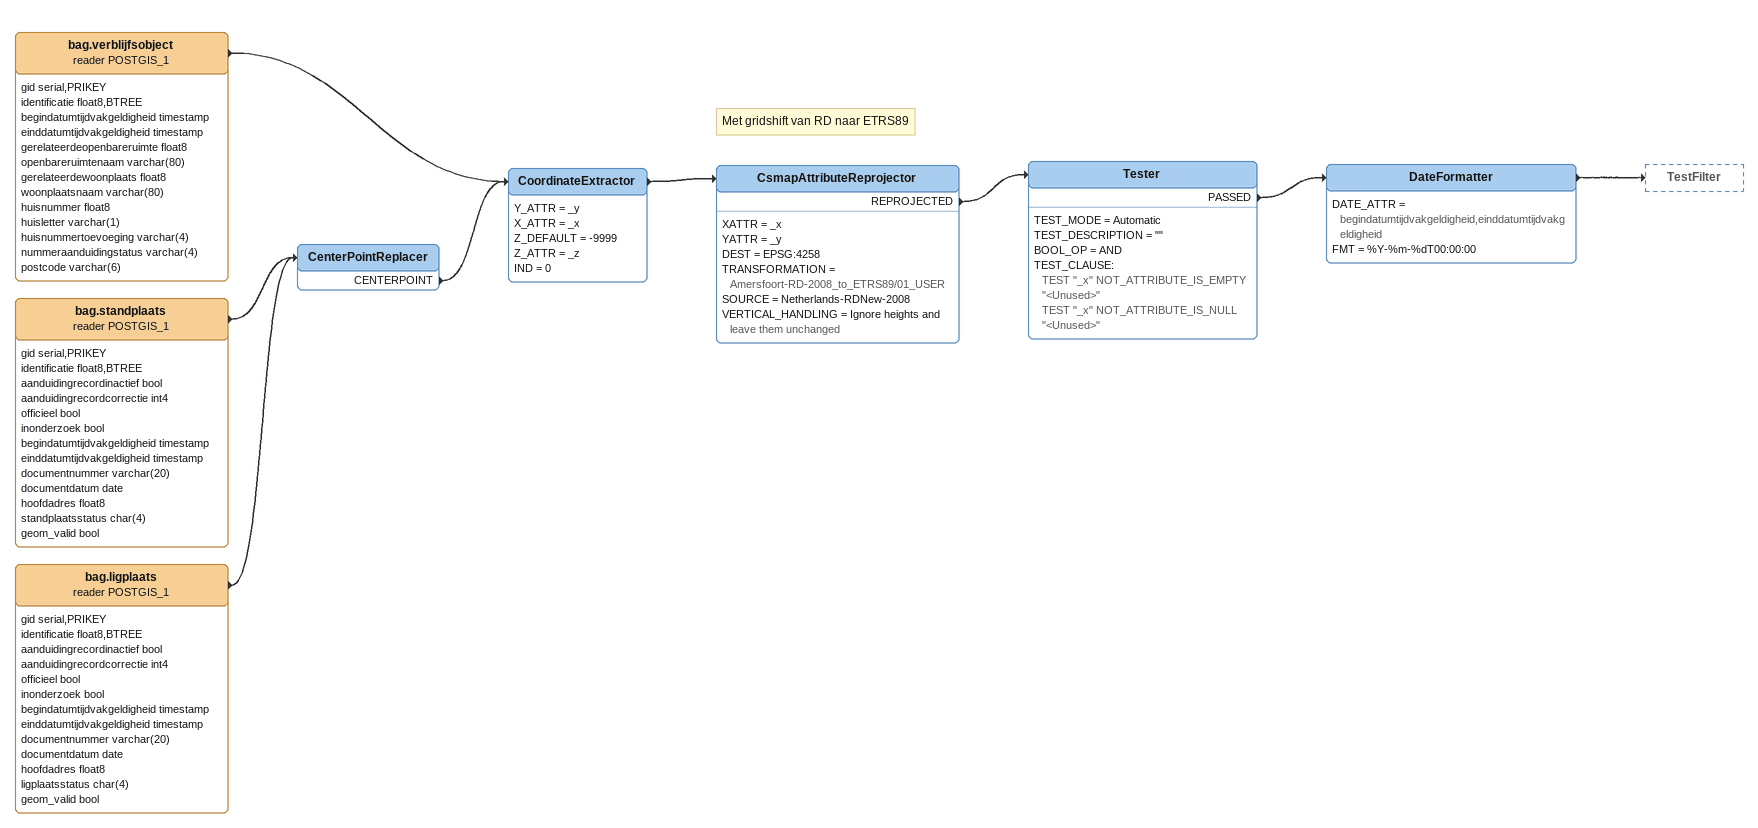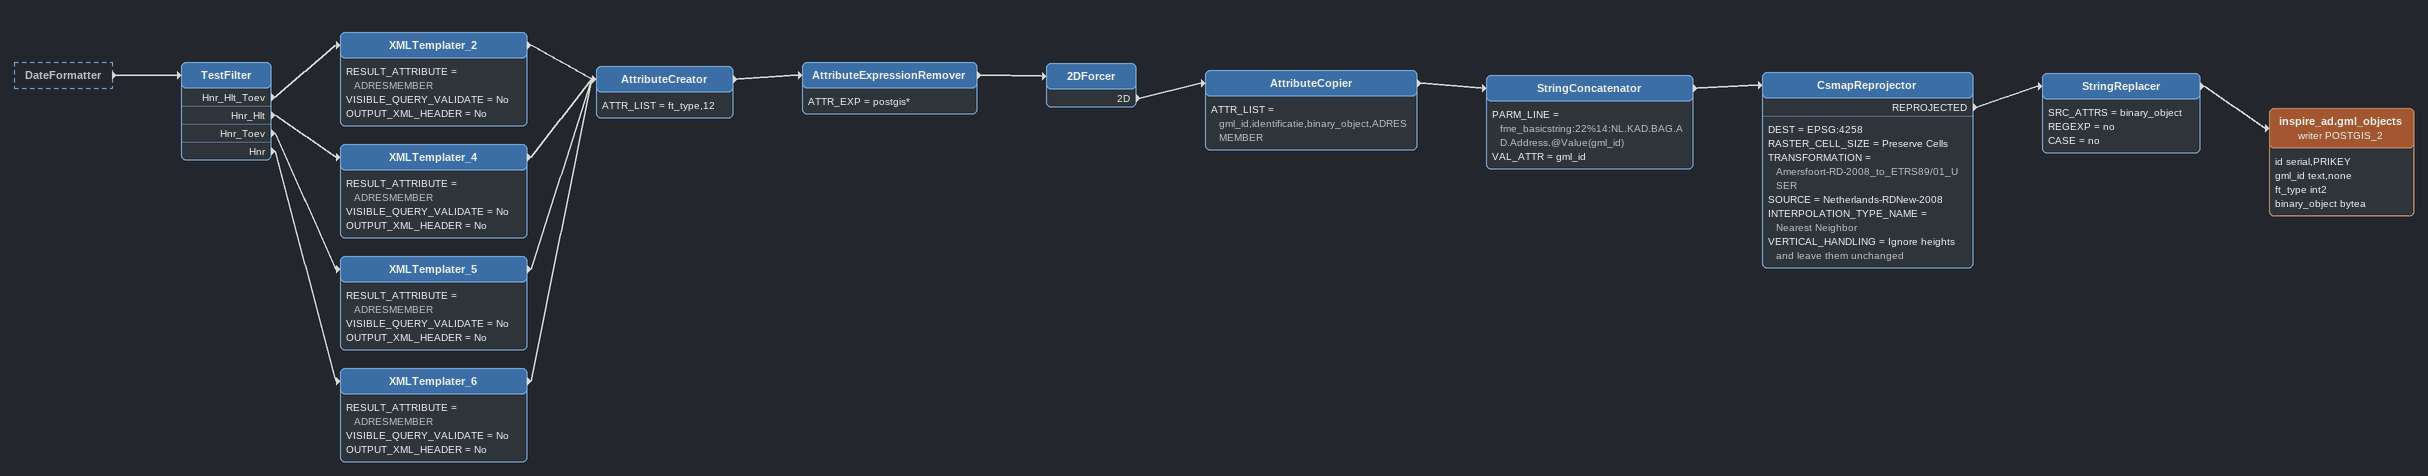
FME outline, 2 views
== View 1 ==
bag.standplaats (reader POSTGIS_1)
    attributes: gid serial,PRIKEY, identificatie float8,BTREE, aanduidingrecordinactief bool, aanduidingrecordcorrectie int4, officieel bool, inonderzoek bool, begindatumtijdvakgeldigheid timestamp, einddatumtijdvakgeldigheid timestamp, documentnummer varchar(20), documentdatum date, hoofdadres float8, standplaatsstatus char(4), geom_valid bool
    -> CenterPointReplacer
bag.ligplaats (reader POSTGIS_1)
    attributes: gid serial,PRIKEY, identificatie float8,BTREE, aanduidingrecordinactief bool, aanduidingrecordcorrectie int4, officieel bool, inonderzoek bool, begindatumtijdvakgeldigheid timestamp, einddatumtijdvakgeldigheid timestamp, documentnummer varchar(20), documentdatum date, hoofdadres float8, ligplaatsstatus char(4), geom_valid bool
    -> CenterPointReplacer
CenterPointReplacer
    CENTERPOINT -> CoordinateExtractor
bag.verblijfsobject (reader POSTGIS_1)
    attributes: gid serial,PRIKEY, identificatie float8,BTREE, begindatumtijdvakgeldigheid timestamp, einddatumtijdvakgeldigheid timestamp, gerelateerdeopenbareruimte float8, openbareruimtenaam varchar(80), gerelateerdewoonplaats float8, woonplaatsnaam varchar(80), huisnummer float8, huisletter varchar(1), huisnummertoevoeging varchar(4), nummeraanduidingstatus varchar(4), postcode varchar(6)
    -> CoordinateExtractor
CoordinateExtractor
    Y_ATTR = _y
    X_ATTR = _x
    Z_DEFAULT = -9999
    Z_ATTR = _z
    IND = 0
    -> CsmapAttributeReprojector
Note: Met gridshift van RD naar ETRS89
CsmapAttributeReprojector
    XATTR = _x
    YATTR = _y
    DEST = EPSG:4258
    TRANSFORMATION = Amersfoort-RD-2008_to_ETRS89/01_USER
    SOURCE = Netherlands-RDNew-2008
    VERTICAL_HANDLING = Ignore heights and leave them unchanged
    REPROJECTED -> Tester
Tester
    TEST_MODE = Automatic
    TEST_DESCRIPTION = ""
    BOOL_OP = AND
    TEST_CLAUSE:
      TEST "_x" NOT_ATTRIBUTE_IS_EMPTY "<Unused>"
      TEST "_x" NOT_ATTRIBUTE_IS_NULL "<Unused>"
    PASSED -> DateFormatter
DateFormatter
    DATE_ATTR = begindatumtijdvakgeldigheid,einddatumtijdvakgeldigheid
    FMT = %Y-%m-%dT00:00:00
    -> TestFilter

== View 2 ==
DateFormatter [outside]
    -> TestFilter
TestFilter
    Hnr_Hlt_Toev -> XMLTemplater_2
    Hnr_Hlt -> XMLTemplater_4
    Hnr_Toev -> XMLTemplater_5
    Hnr -> XMLTemplater_6
XMLTemplater_2
    RESULT_ATTRIBUTE = ADRESMEMBER
    VISIBLE_QUERY_VALIDATE = No
    OUTPUT_XML_HEADER = No
    -> AttributeCreator
XMLTemplater_4
    RESULT_ATTRIBUTE = ADRESMEMBER
    VISIBLE_QUERY_VALIDATE = No
    OUTPUT_XML_HEADER = No
    -> AttributeCreator
XMLTemplater_5
    RESULT_ATTRIBUTE = ADRESMEMBER
    VISIBLE_QUERY_VALIDATE = No
    OUTPUT_XML_HEADER = No
    -> AttributeCreator
XMLTemplater_6
    RESULT_ATTRIBUTE = ADRESMEMBER
    VISIBLE_QUERY_VALIDATE = No
    OUTPUT_XML_HEADER = No
    -> AttributeCreator
AttributeCreator
    ATTR_LIST = ft_type,12
    -> AttributeExpressionRemover
AttributeExpressionRemover
    ATTR_EXP = postgis*
    -> 2DForcer
2DForcer
    2D -> AttributeCopier
AttributeCopier
    ATTR_LIST = gml_id,identificatie,binary_object,ADRESMEMBER
    -> StringConcatenator
StringConcatenator
    PARM_LINE = fme_basicstring:22%14:NL.KAD.BAG.AD.Address.@Value(gml_id)
    VAL_ATTR = gml_id
    -> CsmapReprojector
CsmapReprojector
    DEST = EPSG:4258
    RASTER_CELL_SIZE = Preserve Cells
    TRANSFORMATION = Amersfoort-RD-2008_to_ETRS89/01_USER
    SOURCE = Netherlands-RDNew-2008
    INTERPOLATION_TYPE_NAME = Nearest Neighbor
    VERTICAL_HANDLING = Ignore heights and leave them unchanged
    REPROJECTED -> StringReplacer
StringReplacer
    SRC_ATTRS = binary_object
    REGEXP = no
    CASE = no
    -> inspire_ad.gml_objects (writer POSTGIS_2)
inspire_ad.gml_objects (writer POSTGIS_2)
    attributes: id serial,PRIKEY, gml_id text,none, ft_type int2, binary_object bytea
